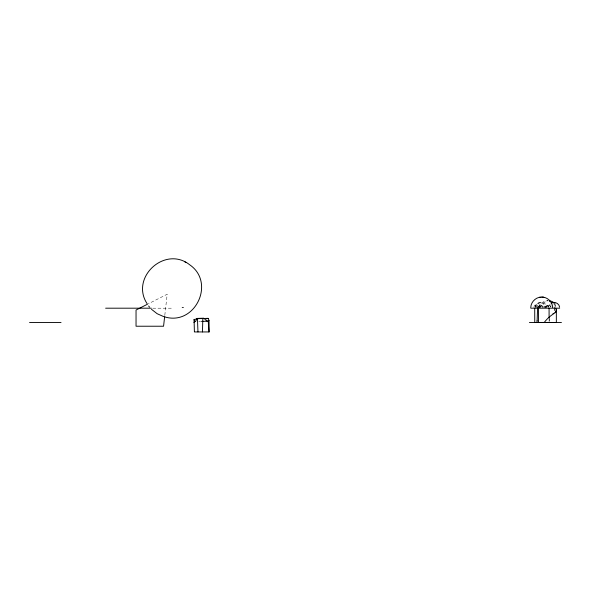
<?xml version="1.0" encoding="UTF-8"?>
<svg xmlns="http://www.w3.org/2000/svg" width="591" height="591" viewBox="0 0 591 591"><rect width="100%" height="100%" fill="white"/><g stroke="black" fill="none" stroke-linecap="round" stroke-linejoin="round"><path stroke-width="0.44" stroke-dasharray="2.96 2.22" d="M164.808 315.254L167.194 294.229L148.334 303.789M533.799 307.401C534.234 302.585 541.954 302.585 542.398 307.401M535.054 307.261C535.409 304.269 538.652 302.104 541.548 302.917M535.217 307.18C535.808 300.708 546.18 300.708 546.771 307.18M548.433 307.202L549.046 305.37L550.443 303.663M539.036 307.431C539.945 303.338 544.119 300.339 548.285 300.797C545.582 300.139 538.889 307.106 543.166 307.313M535.283 307.335C535.83 304.476 540.366 304.476 540.905 307.335M547.99 307.246L548.847 305.746M535.904 307.372C536.421 305.252 539.775 305.252 540.285 307.372M538.497 307.276C539.081 304.86 542.907 304.86 543.491 307.276M539.945 307.276C540.529 304.86 544.355 304.86 544.939 307.276M545.737 307.276C546.328 304.86 550.147 304.86 550.738 307.276M546.047 307.372C547.909 302.836 550.819 309.329 551.144 305.621M544.739 307.305C545.205 305.798 547.392 305.362 548.396 306.574C549.682 308.051 546.756 305.436 546.269 307.29M536.85 307.29L538.098 306.589L539.339 307.29M537.574 307.29L538.822 306.589L540.063 307.29M536.65 307.313L539.546 307.313M544.614 307.313L546.062 307.313M548.847 305.746L551.137 304.793M554.07 307.276L555.481 307.313M553.294 303.944L555.606 303.774M198.79 321.482L200.578 321.43M547.126 300.767L547.51 300.76M182.346 307.483L181.954 307.519L183.609 307.527L182.39 307.483L183.129 307.527M152.803 308.192L173.008 308.192M541.548 302.917L544.178 304.491L545.486 307.261M554.033 303.693L555.991 307.431M554.816 303.7L556.212 307.32M554.062 306.648L554.277 307.246M549.674 318.069L549.689 321.548M549.105 318.874L549.105 321.548"/><path stroke-width="0.89" d="M537.581 308.192L537.13 320.883M197.047 318.889L194.07 319.517L194.395 331.64A10.424 0.872 88.2 0 0 194.417 331.943L209.221 331.943L209.015 320.462A20.796 1.743 88.2 0 1 208.778 319.938C208.32 318.039 208.35 318.224 206.377 318.845M530.77 307.497C530.917 302.031 535.712 297.236 541.179 297.088M164.704 316.17L163.567 326.225L136.041 326.225L136.041 310.024L147.514 304.202M556.308 309.78L556.138 310.829M555.968 311.531L555.983 311.472A4.189 1.906 -24.1 0 1 555.85 312.004M208.195 318.35L198.997 318.593M555.754 312.026L554.786 312.957M209.015 320.462L207.995 321.135A25.45 4.373 -89.3 0 1 207.751 321.194L201.479 321.401M553.553 313.828L552.009 314.885A35.925 35.261 -89.5 0 0 544.2 322.523L537.175 322.523M193.87 322.361L194.683 321.836M551.122 303.183C554.365 301.055 559.219 303.346 559.633 307.202M207.751 321.194L207.352 321.149A65.749 11.303 -89.3 0 1 206.902 320.972L206.791 320.906A46.763 8.038 -89.3 0 1 206.399 320.632L204.146 318.438L203.334 318.394A20.67 3.553 -89.3 0 0 202.816 319.125L202.454 331.943M197.268 318.852L198.502 318.645M539.583 297.28L540.108 297.192M538.519 322.472L538.549 308.192M556.345 322.472L556.345 308.99M537.271 322.516L538.49 322.472L537.958 322.501M197.054 318.416L203.651 318.202M541.179 297.088C547.022 296.652 552.526 301.639 552.666 307.497M549.593 322.42L549.128 322.435L550.014 322.45M534.53 322.45L537.714 322.501M534.626 322.45L548.958 322.42M544.193 322.516L556.316 322.464L550.073 322.45M105.634 308.192L151.333 308.192M530.755 308.192L559.684 308.192M549.298 322.42L549.674 322.42M29.55 322.523L61.036 322.523M529.41 322.523L561.45 322.523M542.257 297.088L542.789 297.125M549.327 300.767L552.083 301.454L554.114 302.887M543.328 297.192L543.853 297.28M165.118 317.012C195.274 325.752 215.656 282.616 189.777 264.849C165.258 245.228 129.924 277.282 147.041 303.597M549.438 300.974L549.815 301.07M163.722 316.628L157.14 313.71L151.466 309.278M184.835 261.879L186.121 262.53M148.636 305.998L149.53 307.135M194.07 319.517L194.358 320.425A17.109 1.433 88.2 0 0 194.439 320.64L195.089 321.556A23.803 1.995 88.2 0 0 195.207 321.6L195.385 321.534A61.671 5.179 88.2 0 0 195.591 321.341L195.643 321.275A44.473 3.731 88.2 0 0 195.828 320.957L197.017 318.423A8.917 0.746 88.2 0 1 197.121 318.453L197.209 318.593A19.326 1.625 88.2 0 1 197.475 319.303L197.97 331.943M208.224 320.588L208.808 330.901A9.818 0.827 88.2 0 0 208.874 331.943M549.076 308.192L549.098 317.98M534.715 308.192L534.752 322.45M198.51 318.623A4.034 1.972 -32.2 0 1 199.581 318.564M553.604 313.296A12.204 1.936 -32.2 0 1 552.977 313.725M554.69 312.935A6.464 2.253 -28.7 0 1 554.336 313.2M556.094 310.851A25.273 9.412 -36.8 0 1 555.939 311.494M555.06 308.65A20.072 8.2 -29.3 0 1 554.358 310.297M537.042 322.243A35.349 25.428 -55.2 0 1 537.012 320.92"/></g></svg>
